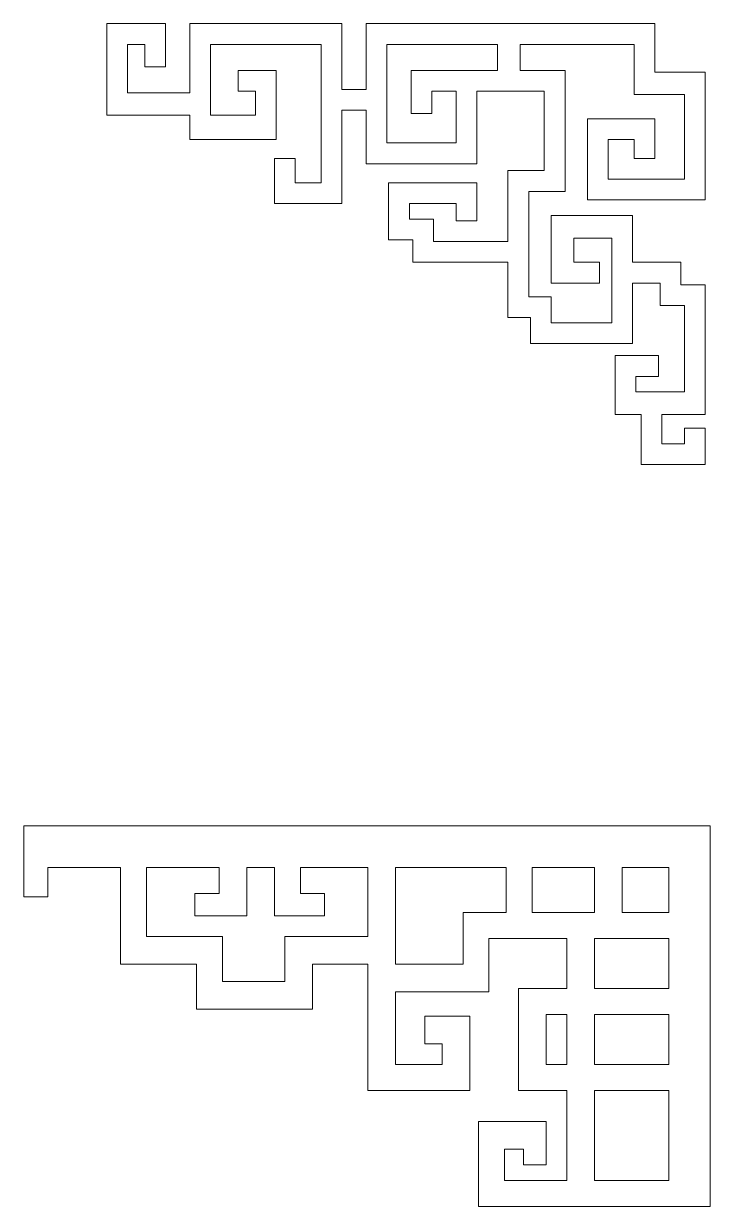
# Model space of a CAD drawing. Extents: x -66030 to 95157, y -13132 to 45879.
# Drawn here: x -36775 to -35225, y 8245 to 10917 of the extents above; entities that cross this region are included whole.
import ezdxf

# ---------------------------------------------------------------- set-up
doc = ezdxf.new("R2010")
doc.units = 0
doc.header["$LTSCALE"] = 100
doc.header["$MEASUREMENT"] = 0
doc.layers.get('0').update_dxf_attribs({"linetype": 'CONTINUOUS'})

msp = doc.modelspace()

# ---------------------------------------------------------------- linework, layer by layer
at = {"lineweight": 0}
for points in [[(-36588, 10917), (-36541.1, 10917), (-36502, 10917), (-36455.2, 10917), (-36455.2, 10870.1), (-36455.2, 10819.3), (-36502, 10819.3), (-36502, 10870.1), (-36541.1, 10870.1), (-36541.1, 10760.7), (-36400.5, 10760.7), (-36400.5, 10870.1), (-36400.5, 10917), (-36056.7, 10917), (-36056.7, 10768.5), (-36002.1, 10768.5), (-36002.1, 10870.1), (-36002.1, 10917), (-35349.8, 10917), (-35349.8, 10870.1), (-35349.8, 10807.6), (-35283.4, 10807.6), (-35236.5, 10807.6), (-35236.5, 10518.6), (-35455.2, 10518.6), (-35502.1, 10518.6), (-35502.1, 10655.3), (-35502.1, 10702.1), (-35396.6, 10702.1), (-35349.8, 10702.1), (-35349.8, 10655.3), (-35349.8, 10612.3), (-35396.6, 10612.3), (-35396.6, 10655.3), (-35455.2, 10655.3), (-35455.2, 10565.4), (-35283.4, 10565.4), (-35283.4, 10756.8), (-35392.7, 10756.8), (-35396.6, 10756.8), (-35396.6, 10870.1), (-35654.4, 10870.1), (-35654.4, 10811.5), (-35552.9, 10811.5), (-35552.9, 10764.6), (-35552.9, 10538.1), (-35634.9, 10538.1), (-35634.9, 10299.8), (-35584.1, 10299.8), (-35584.1, 10241.2), (-35447.4, 10241.2), (-35447.4, 10432.6), (-35533.3, 10432.6), (-35533.3, 10377.9), (-35474.8, 10377.9), (-35474.8, 10331.1), (-35584.1, 10331.1), (-35584.1, 10483.4), (-35447.4, 10483.4), (-35400.5, 10483.4), (-35400.5, 10377.9), (-35338, 10377.9), (-35291.2, 10377.9), (-35291.2, 10331.1), (-35291.2, 10327.2), (-35283.4, 10327.2), (-35236.5, 10327.2), (-35236.5, 10085), (-35236.5, 10034.2), (-35334.1, 10034.2), (-35334.1, 9967.8), (-35283.4, 9967.8), (-35283.4, 10003), (-35236.5, 10003), (-35236.5, 9920.9), (-35283.4, 9920.9), (-35334.1, 9920.9), (-35381, 9920.9), (-35381, 10034.2), (-35392.7, 10034.2), (-35439.6, 10034.2), (-35439.6, 10120.1), (-35439.6, 10167), (-35342, 10167), (-35342, 10120.1), (-35392.7, 10120.1), (-35392.7, 10085), (-35283.4, 10085), (-35283.4, 10280.3), (-35291.2, 10280.3), (-35338, 10280.3), (-35338, 10327.2), (-35338, 10331.1), (-35400.5, 10331.1), (-35400.5, 10194.4), (-35631, 10194.4), (-35631, 10252.9), (-35681.8, 10252.9), (-35681.8, 10377.9), (-35849.7, 10377.9), (-35896.6, 10377.9), (-35896.6, 10424.8), (-35896.6, 10428.7), (-35951.3, 10428.7), (-35951.3, 10475.6), (-35951.3, 10510.7), (-35951.3, 10557.6), (-35752.1, 10557.6), (-35752.1, 10471.7), (-35799, 10471.7), (-35799, 10510.7), (-35904.4, 10510.7), (-35904.4, 10475.6), (-35849.7, 10475.6), (-35849.7, 10428.7), (-35849.7, 10424.8), (-35681.8, 10424.8), (-35681.8, 10585), (-35599.7, 10585), (-35599.7, 10764.6), (-35752.1, 10764.6), (-35752.1, 10600.6), (-36002.1, 10600.6), (-36002.1, 10721.7), (-36056.7, 10721.7), (-36056.7, 10717.8), (-36056.7, 10510.7), (-36103.6, 10510.7), (-36162.2, 10510.7), (-36209.1, 10510.7), (-36209.1, 10557.6), (-36209.1, 10612.3), (-36162.2, 10612.3), (-36162.2, 10557.6), (-36103.6, 10557.6), (-36103.6, 10870.1), (-36353.6, 10870.1), (-36353.6, 10709.9), (-36252, 10709.9), (-36252, 10764.6), (-36291.1, 10764.6), (-36291.1, 10811.5), (-36252, 10811.5), (-36205.2, 10811.5), (-36205.2, 10709.9), (-36205.2, 10655.3), (-36400.5, 10655.3), (-36400.5, 10709.9), (-36400.5, 10709.9), (-36588, 10709.9), (-36588, 10870.1), (-36588, 10917)], [(-35955.2, 10870.1), (-35955.2, 10647.4), (-35799, 10647.4), (-35799, 10764.6), (-35853.6, 10764.6), (-35853.6, 10713.8), (-35900.5, 10713.8), (-35900.5, 10764.6), (-35900.5, 10811.5), (-35705.2, 10811.5), (-35705.2, 10870.1), (-35955.2, 10870.1)], [(-35935.7, 8565.6), (-35830.2, 8565.6), (-35830.2, 8612.4), (-35869.3, 8612.4), (-35869.3, 8674.9), (-35767.7, 8674.9), (-35767.7, 8507), (-35935.7, 8507), (-35935.7, 8507), (-35998.2, 8507), (-35998.2, 8694.5), (-35998.2, 8694.5), (-35998.2, 8792.1), (-36123.1, 8792.1), (-36123.1, 8690.6), (-36185.6, 8690.6), (-36349.7, 8690.6), (-36349.7, 8690.6), (-36384.8, 8690.6), (-36384.8, 8792.1), (-36498.1, 8792.1), (-36556.7, 8792.1), (-36556.7, 9010.8), (-36720.8, 9010.8), (-36720.8, 8944.4), (-36775.4, 8944.4), (-36775.4, 9104.6), (-35224.8, 9104.6), (-35224.8, 8245.3), (-35724.7, 8245.3), (-35748.2, 8245.3), (-35748.2, 8436.7), (-35666.1, 8436.7), (-35595.8, 8436.7), (-35595.8, 8339), (-35646.6, 8339), (-35646.6, 8374.2), (-35689.6, 8374.2), (-35689.6, 8303.9), (-35549, 8303.9), (-35549, 8507), (-35658.3, 8507), (-35658.3, 8565.6), (-35658.3, 8565.6), (-35658.3, 8737.4), (-35595.8, 8737.4), (-35595.8, 8737.4), (-35549, 8737.4), (-35549, 8850.7), (-35724.7, 8850.7), (-35724.7, 8729.6), (-35732.6, 8729.6), (-35732.6, 8729.6), (-35935.7, 8729.6), (-35935.7, 8729.6), (-35935.7, 8600.7), (-35935.7, 8565.6)], [(-36209.1, 9010.8), (-36209.1, 8901.5), (-36095.8, 8901.5), (-36095.8, 8952.3), (-36150.5, 8952.3), (-36150.5, 9010.8), (-35998.2, 9010.8), (-35998.2, 8854.6), (-36123.1, 8854.6), (-36123.1, 8854.6), (-36185.6, 8854.6), (-36185.6, 8753.1), (-36326.3, 8753.1), (-36326.3, 8854.6), (-36384.8, 8854.6), (-36498.1, 8854.6), (-36498.1, 9010.8), (-36334.1, 9010.8), (-36334.1, 8952.3), (-36388.8, 8952.3), (-36388.8, 8901.5), (-36271.6, 8901.5), (-36271.6, 8917.1), (-36271.6, 9010.8), (-36209.1, 9010.8)], [(-35935.7, 8792.1), (-35935.7, 8792.1), (-35783.3, 8792.1), (-35783.3, 8909.3), (-35771.6, 8909.3), (-35685.7, 8909.3), (-35685.7, 9010.8), (-35935.7, 9010.8), (-35935.7, 8792.1)], [(-35486.5, 8909.3), (-35486.5, 8909.3), (-35627.1, 8909.3), (-35627.1, 9010.8), (-35486.5, 9010.8), (-35486.5, 8909.3)], [(-35318.5, 8909.3), (-35424, 8909.3), (-35424, 9010.8), (-35318.5, 9010.8), (-35318.5, 8909.3)], [(-35486.5, 8850.7), (-35318.5, 8850.7), (-35318.5, 8737.4), (-35486.5, 8737.4), (-35486.5, 8850.7)], [(-35549, 8565.6), (-35595.8, 8565.6), (-35595.8, 8678.8), (-35549, 8678.8), (-35549, 8565.6)], [(-35318.5, 8565.6), (-35318.5, 8678.8), (-35486.5, 8678.8), (-35486.5, 8565.6), (-35318.5, 8565.6)], [(-35318.5, 8303.9), (-35318.5, 8507), (-35486.5, 8507), (-35486.5, 8303.9), (-35318.5, 8303.9)]]:
    msp.add_lwpolyline(points, close=True, dxfattribs=at)

doc.saveas('drawing.dxf')
